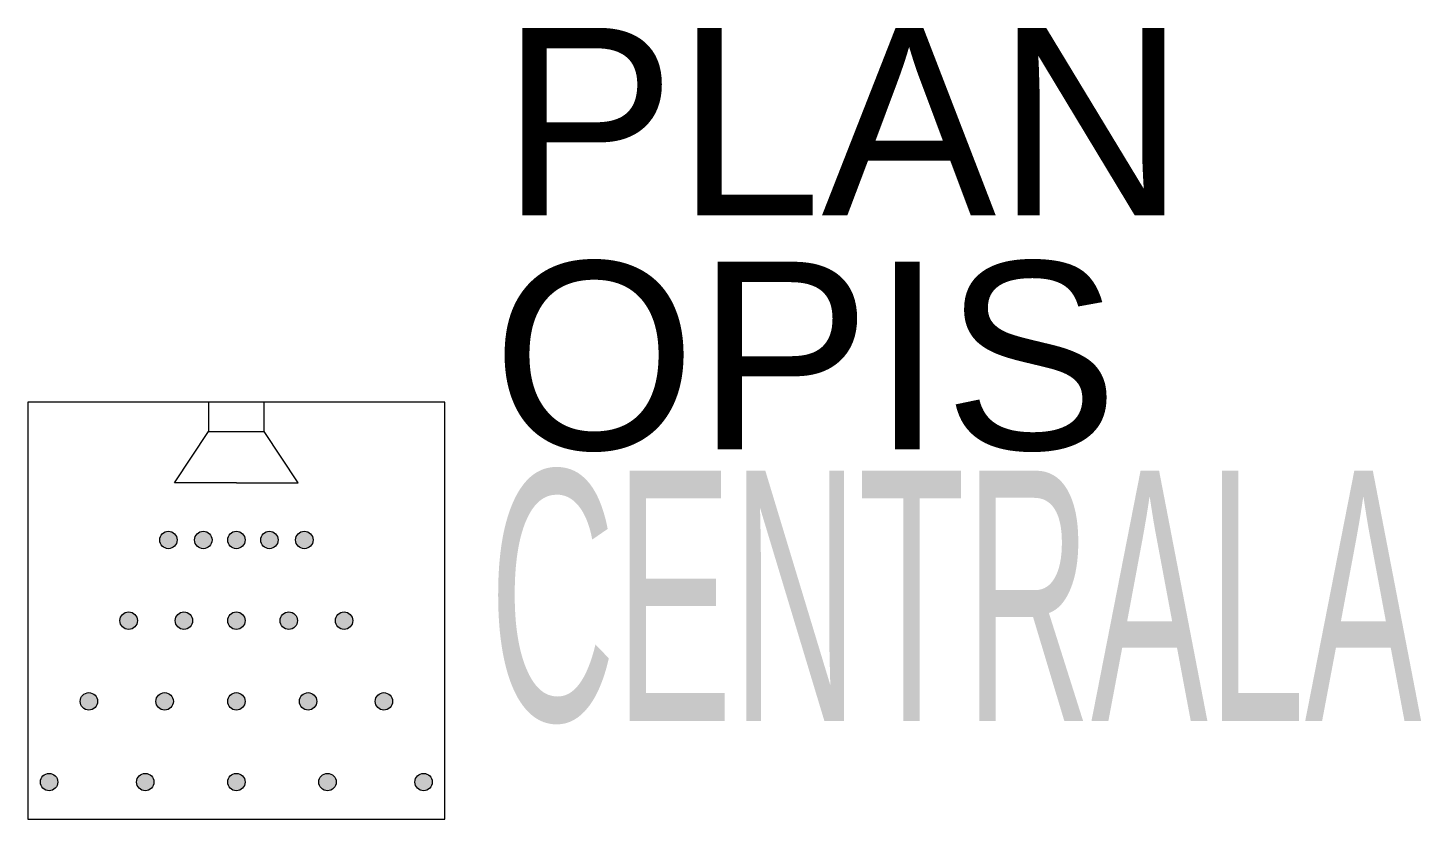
# Model space of a CAD drawing. Header units: millimetres. Extents: x -200 to 1136, y -200 to 559.
import ezdxf

# ---------------------------------------------------------------- set-up
doc = ezdxf.new("R2010")
doc.units = ezdxf.units.MM
doc.styles.add('Opisest3', font='arial.ttf', dxfattribs={"width": 0.5})
doc.styles.get("Standard").update_dxf_attribs({"font": 'arial.ttf'})

msp = doc.modelspace()

# ---------------------------------------------------------------- hatches: boundary and pattern name
h = msp.add_hatch(color=256)
h.paths.add_polyline_path([(8.3, -164.4, 1), (-8.3, -164.4, 1)])
h.paths.add_polyline_path([(-171.3, -164.4, 1), (-187.9, -164.4, 1)])
h.paths.add_polyline_path([(-79.1, -164.4, 1), (-95.7, -164.4, 1)])
h.paths.add_polyline_path([(-23.4, 67.8, 1), (-40.1, 67.8, 1)])
h.paths.add_polyline_path([(-60.5, -87, 1), (-77.2, -87, 1)])
h.paths.add_polyline_path([(8.3, -9.6, 1), (-8.3, -9.6, 1)])
h.paths.add_polyline_path([(-56.8, 67.8, 1), (-73.5, 67.8, 1)])
h.paths.add_polyline_path([(-41.9, -9.6, 1), (-58.6, -9.6, 1)])
h.paths.add_polyline_path([(40.1, 67.8, 1), (23.4, 67.8, 1)])
h.paths.add_polyline_path([(73.5, 67.8, 1), (56.8, 67.8, 1)])
h.paths.add_polyline_path([(-95, -9.6, 1), (-111.7, -9.6, 1)])
h.paths.add_polyline_path([(58.6, -9.6, 1), (41.9, -9.6, 1)])
h.paths.add_polyline_path([(111.7, -9.6, 1), (95, -9.6, 1)])
h.paths.add_polyline_path([(8.3, 67.8, 1), (-8.3, 67.8, 1)])
h.paths.add_polyline_path([(-133.1, -87, 1), (-149.8, -87, 1)])
h.paths.add_polyline_path([(8.3, -87, 1), (-8.3, -87, 1)])
h.paths.add_polyline_path([(95.7, -164.4, 1), (79.1, -164.4, 1)])
h.paths.add_polyline_path([(77.2, -87, 1), (60.5, -87, 1)])
h.paths.add_polyline_path([(187.9, -164.4, 1), (171.3, -164.4, 1)])
h.paths.add_polyline_path([(149.8, -87, 1), (133.1, -87, 1)])

# ---------------------------------------------------------------- linework, layer by layer
for p, q in [((-26.8, 200), (-26.8, 172)), ((26.8, 172), (26.8, 200)), ((-59.3, 122.7), (-26.8, 172)), ((-26.8, 172), (0, 172)), ((0, 172), (26.8, 172)), ((59.3, 122.7), (26.8, 172)), ((0, 122.7), (-59.3, 122.7)), ((0, 122.7), (59.3, 122.7))]:
    msp.add_line(p, q)
msp.add_lwpolyline([(-200, -200), (200, -200), (200, 200), (-200, 200)], close=True)
for centre in [(-65.2, 67.8), (-31.7, 67.8), (0, 67.8), (31.7, 67.8), (65.2, 67.8), (-103.3, -9.6), (-50.3, -9.6), (0, -9.6), (50.3, -9.6), (103.3, -9.6), (-141.5, -87), (-68.8, -87), (0, -87), (68.8, -87), (141.5, -87), (-179.6, -164.4), (-87.4, -164.4), (0, -164.4), (87.4, -164.4), (179.6, -164.4)]:
    msp.add_circle(centre, 8.34)

# ---------------------------------------------------------------- texts
for tag, p, flags in [('PLAN', (253.7, 379.1), 8), ('OPIS', (245.4, 154.7), 9)]:
    msp.add_attdef(tag, p, 'xx', height=180, dxfattribs=dict(flags=flags))
at = {"style": 'Opisest3', "width": 0.5, "flags": 9}
msp.add_attdef('CENTRALA', (242.6, -105.7), 'xx', height=240, dxfattribs=at)

doc.saveas('drawing.dxf')
